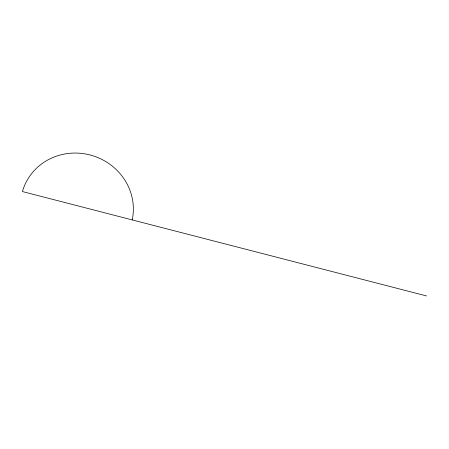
<?xml version="1.0" encoding="UTF-8"?>
<svg xmlns="http://www.w3.org/2000/svg" width="449" height="449" viewBox="0 0 449 449"><rect width="100%" height="100%" fill="white"/><g stroke="black" fill="none" stroke-linecap="round" stroke-linejoin="round"><path stroke-width="0.67" d="M426.55 295.942L22.45 191.56A56.731 53.936 19.5 0 1 89.946 154.933A56.731 53.936 19.5 0 1 132.219 219.898"/></g></svg>
